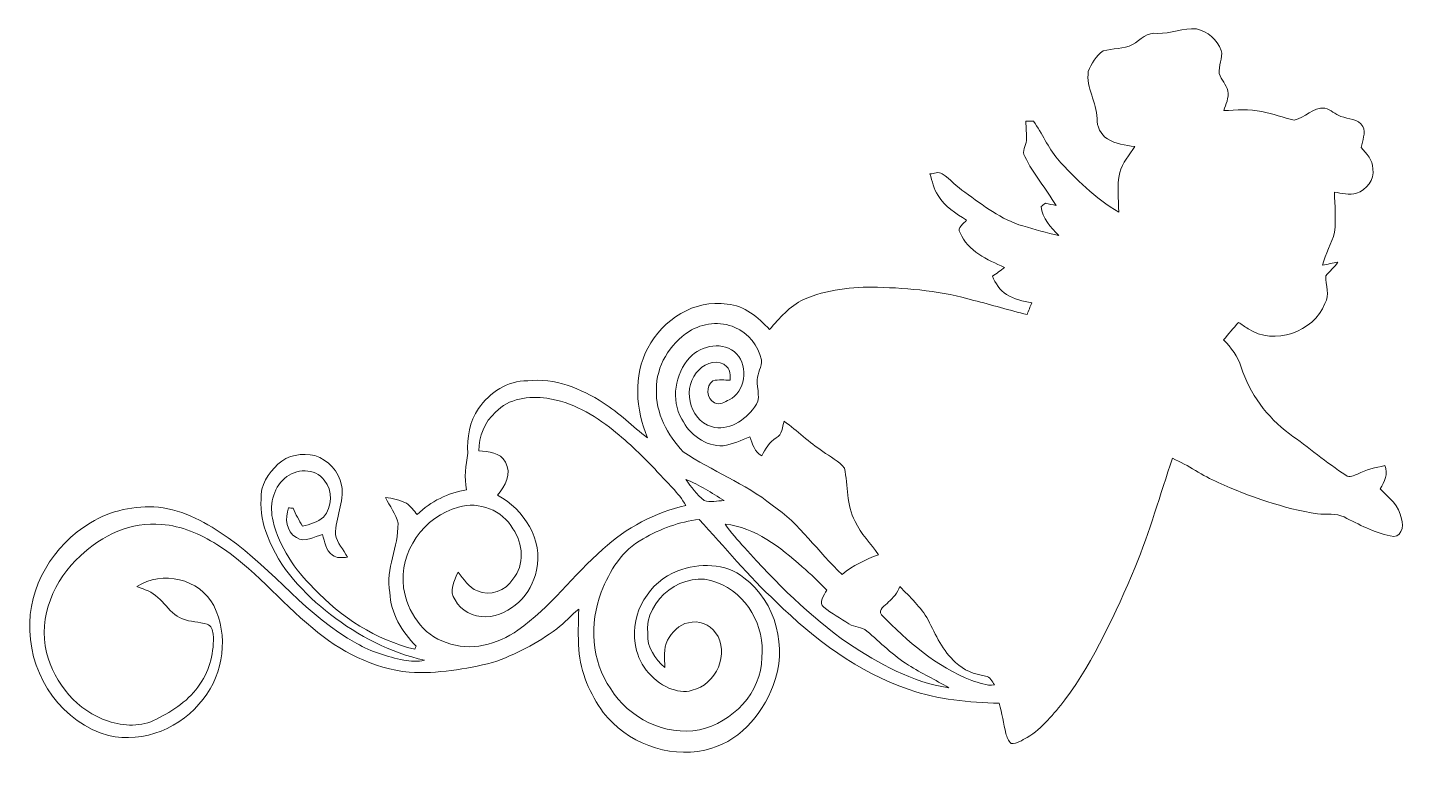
# Model space of a CAD drawing. Header units: centimetres. Extents: x -16.4 to 16.4, y -8.8 to 8.6.
import ezdxf

# ---------------------------------------------------------------- set-up
doc = ezdxf.new("R2010")
doc.units = ezdxf.units.CM
doc.header["$MEASUREMENT"] = 0
doc.layers.add('Layer 1', color=7, linetype='Continuous')

msp = doc.modelspace()

# ---------------------------------------------------------------- linework, layer by layer
at = {"layer": 'Layer 1', "color": 253, "lineweight": 9}
for points, knots in [([(10.50744, 8.5056), (10.82247, 8.4929), (11.12268, 8.64495), (11.43701, 8.61214), (11.43701, 8.61214), (11.703, 8.55746), (11.92067, 8.34615), (12.02473, 8.10097), (12.02473, 8.10097), (12.07271, 7.91576), (11.95559, 7.73337), (11.97605, 7.54675), (11.97605, 7.54675), (12.0265, 7.40106), (12.14292, 7.28464), (12.18102, 7.13365), (12.18102, 7.13365), (12.21312, 6.96749), (12.13445, 6.81615), (12.08365, 6.66481), (12.08365, 6.66481), (12.38563, 6.67821), (12.6936, 6.70926), (12.9917, 6.64223), (12.9917, 6.64223), (13.25522, 6.60201), (13.50076, 6.48948), (13.76146, 6.44009), (13.76146, 6.44009), (14.01934, 6.49054), (14.20913, 6.759), (14.49136, 6.72266), (14.49136, 6.72266), (14.63423, 6.69409), (14.73513, 6.57309), (14.8713, 6.52793), (14.8713, 6.52793), (15.04875, 6.46373), (15.28546, 6.4729), (15.39694, 6.29086), (15.39694, 6.29086), (15.46855, 6.12576), (15.38812, 5.95185), (15.35496, 5.78639), (15.35496, 5.78639), (15.48548, 5.64281), (15.63295, 5.49041), (15.63189, 5.2798), (15.63189, 5.2798), (15.68163, 5.0251), (15.4809, 4.7771), (15.24771, 4.69807), (15.24771, 4.69807), (15.0745, 4.63845), (14.89105, 4.69984), (14.71749, 4.72735), (14.71749, 4.72735), (14.73019, 4.4088), (14.75806, 4.08777), (14.72454, 3.76921), (14.72454, 3.76921), (14.64975, 3.5011), (14.50794, 3.25556), (14.43773, 2.98498), (14.43773, 2.98498), (14.55909, 3.00827), (14.67974, 3.03508), (14.80251, 3.05272), (14.80251, 3.05272), (14.71537, 2.93701), (14.60389, 2.84246), (14.51464, 2.72922), (14.51464, 2.72922), (14.50794, 2.50873), (14.6173, 2.27449), (14.49418, 2.06917), (14.49418, 2.06917), (14.22466, 1.38796), (13.27992, 1.06164), (12.66185, 1.47157), (12.66185, 1.47157), (12.58565, 1.52096), (12.51051, 1.57105), (12.43643, 1.6222), (12.43643, 1.6222), (12.3126, 1.48674), (12.19336, 1.34704), (12.07977, 1.20275), (12.07977, 1.20275), (12.25827, 1.01825), (12.42867, 0.81223), (12.49534, 0.55787), (12.49534, 0.55787), (12.70489, -0.07289), (13.11305, -0.63734), (13.64857, -1.03139), (13.64857, -1.03139), (14.10083, -1.35383), (14.52558, -1.71507), (14.9916, -2.01811), (14.9916, -2.01811), (15.07803, -2.08584), (15.18492, -2.02305), (15.2717, -1.98989), (15.2717, -1.98989), (15.47596, -1.88758), (15.69927, -1.83537), (15.92187, -1.78881), (15.92187, -1.78881), (16.00442, -1.98389), (15.91764, -2.17545), (15.80616, -2.34126), (15.80616, -2.34126), (16.0143, -2.54904), (16.27112, -2.74765), (16.3131, -3.06057), (16.3131, -3.06057), (16.38648, -3.23378), (16.30075, -3.55234), (16.04922, -3.46238), (16.04922, -3.46238), (15.65764, -3.38124), (15.30239, -3.19145), (14.94891, -3.01189), (14.94891, -3.01189), (14.75382, -2.9124), (14.52558, -2.96885), (14.31708, -2.93604), (14.31708, -2.93604), (13.49723, -2.81151), (12.71124, -2.52823), (11.95559, -2.19415), (11.95559, -2.19415), (11.57671, -2.03116), (11.24368, -1.78104), (10.86657, -1.61559), (10.86657, -1.61559), (10.56988, -2.4799), (10.31764, -3.36114), (9.97792, -4.21062), (9.97792, -4.21062), (9.50167, -5.30353), (9.01483, -6.40631), (8.30293, -7.3701), (8.30293, -7.3701), (8.03729, -7.7003), (7.76882, -8.04214), (7.40335, -8.26792), (7.40335, -8.26792), (7.28411, -8.32754), (7.16346, -8.4175), (7.02305, -8.4048), (7.02305, -8.4048), (6.95567, -8.34447), (6.92039, -8.25875), (6.89958, -8.17302), (6.89958, -8.17302), (6.84208, -7.93278), (6.8068, -7.68725), (6.74048, -7.44948), (6.74048, -7.44948), (6.01763, -7.42372), (5.28492, -7.3701), (4.59841, -7.12527), (4.59841, -7.12527), (3.38591, -6.709), (2.33217, -5.92865), (1.42905, -5.03295), (1.42905, -5.03295), (0.77218, -4.42264), (0.20421, -3.72767), (-0.40363, -3.07151), (-0.40363, -3.07151), (-0.876, -3.12548), (-1.3279, -3.2994), (-1.7396, -3.53259), (-1.7396, -3.53259), (-2.23066, -3.79823), (-2.53899, -4.296), (-2.73337, -4.80364), (-2.73337, -4.80364), (-3.01771, -5.5473), (-2.97679, -6.44053), (-2.50936, -7.10199), (-2.50936, -7.10199), (-2.08108, -7.80261), (-1.21431, -8.23406), (-0.39692, -8.08095), (-0.39692, -8.08095), (0.39259, -7.90597), (1.07945, -7.19548), (1.08862, -6.36292), (1.08862, -6.36292), (1.1687, -5.62209), (0.73338, -4.82728), (0.019, -4.57187), (0.019, -4.57187), (-0.74758, -4.24696), (-1.71384, -4.97509), (-1.62882, -5.79742), (-1.62882, -5.79742), (-1.6507, -6.11809), (-1.44608, -6.39185), (-1.22348, -6.59964), (-1.22348, -6.59964), (-1.2196, -6.38162), (-1.25488, -6.15337), (-1.16033, -5.94876), (-1.16033, -5.94876), (-1.04709, -5.76532), (-0.88834, -5.56847), (-0.66115, -5.53284), (-0.66115, -5.53284), (-0.42127, -5.46616), (-0.15245, -5.56529), (-0.01345, -5.76955), (-0.01345, -5.76955), (0.3432, -6.25109), (-0.00463, -7.0145), (-0.56908, -7.13974), (-0.56908, -7.13974), (-0.75323, -7.20677), (-0.9469, -7.15279), (-1.12188, -7.08823), (-1.12188, -7.08823), (-1.54733, -6.9002), (-1.87224, -6.48922), (-1.92445, -6.0232), (-1.92445, -6.0232), (-2.0511, -5.3), (-1.58614, -4.55247), (-0.91092, -4.29282), (-0.91092, -4.29282), (-0.40398, -4.10338), (0.22467, -4.10479), (0.66176, -4.46004), (0.66176, -4.46004), (1.43117, -5.03366), (1.71198, -6.14279), (1.3585, -7.02685), (1.3585, -7.02685), (1.09003, -7.74299), (0.5083, -8.40939), (-0.26922, -8.5639), (-0.26922, -8.5639), (-1.15963, -8.76428), (-2.12977, -8.38011), (-2.68645, -7.66785), (-2.68645, -7.66785), (-3.00325, -7.23111), (-3.23255, -6.71288), (-3.26748, -6.16995), (-3.26748, -6.16995), (-3.289, -5.84928), (-3.27982, -5.52825), (-3.27136, -5.20757), (-3.27136, -5.20757), (-3.45692, -5.35151), (-3.60508, -5.53707), (-3.79558, -5.67571), (-3.79558, -5.67571), (-4.25525, -6.0232), (-4.77701, -6.2906), (-5.321, -6.47969), (-5.321, -6.47969), (-5.96905, -6.63491), (-6.63474, -6.75239), (-7.30396, -6.70935), (-7.30396, -6.70935), (-8.1598, -6.62468), (-8.95919, -6.21581), (-9.60372, -5.65878), (-9.60372, -5.65878), (-10.38618, -5.02096), (-11.02365, -4.21168), (-11.88196, -3.66735), (-11.88196, -3.66735), (-12.28307, -3.42569), (-12.72615, -3.21897), (-13.20029, -3.19216), (-13.20029, -3.19216), (-13.91607, -3.11243), (-14.62233, -3.45427), (-15.1321, -3.93581), (-15.1321, -3.93581), (-15.76498, -4.50343), (-16.13928, -5.39419), (-15.94031, -6.24227), (-15.94031, -6.24227), (-15.74805, -6.97499), (-15.20548, -7.64315), (-14.46817, -7.87457), (-14.46817, -7.87457), (-14.09987, -7.99946), (-13.67513, -8.01463), (-13.32341, -7.83083), (-13.32341, -7.83083), (-12.93147, -7.62234), (-12.52966, -7.37751), (-12.28977, -6.99192), (-12.28977, -6.99192), (-12.04035, -6.65008), (-11.94898, -6.21793), (-11.97156, -5.80165), (-11.97156, -5.80165), (-11.98744, -5.71028), (-12.01742, -5.59598), (-12.11691, -5.56564), (-12.11691, -5.56564), (-12.30952, -5.5092), (-12.51625, -5.51026), (-12.7064, -5.44217), (-12.7064, -5.44217), (-13.06376, -5.29012), (-13.21122, -4.86009), (-13.59011, -4.74614), (-13.59011, -4.74614), (-13.65537, -4.71968), (-13.72099, -4.69464), (-13.78625, -4.66924), (-13.78625, -4.66924), (-13.19429, -4.27165), (-12.29083, -4.48332), (-11.95851, -5.12326), (-11.95851, -5.12326), (-11.60432, -5.82846), (-11.72038, -6.73687), (-12.21392, -7.34858), (-12.21392, -7.34858), (-12.71557, -8.03121), (-13.62503, -8.41115), (-14.46147, -8.21889), (-14.46147, -8.21889), (-15.54732, -7.92326), (-16.31426, -6.83564), (-16.33472, -5.72581), (-16.33472, -5.72581), (-16.39187, -4.68405), (-15.77803, -3.67511), (-14.89256, -3.15229), (-14.89256, -3.15229), (-14.4142, -2.85455), (-13.83493, -2.73601), (-13.27649, -2.77588), (-13.27649, -2.77588), (-12.66477, -2.85243), (-12.11197, -3.15547), (-11.61808, -3.5093), (-11.61808, -3.5093), (-10.53117, -4.26672), (-9.7353, -5.39137), (-8.55632, -6.02461), (-8.55632, -6.02461), (-8.21201, -6.22604), (-7.82537, -6.33893), (-7.43766, -6.42325), (-7.43766, -6.42325), (-7.27433, -6.455), (-7.10464, -6.46135), (-6.9413, -6.42395), (-6.9413, -6.42395), (-7.76045, -6.24615), (-8.51434, -5.84081), (-9.17792, -5.33775), (-9.17792, -5.33775), (-9.81327, -4.84033), (-10.39817, -4.22862), (-10.68145, -3.4585), (-10.68145, -3.4585), (-10.79858, -3.18404), (-10.84126, -2.88347), (-10.83385, -2.58714), (-10.83385, -2.58714), (-10.85114, -2.26364), (-10.66311, -1.96555), (-10.42992, -1.75706), (-10.42992, -1.75706), (-10.20626, -1.5281), (-9.85207, -1.49036), (-9.55115, -1.54609), (-9.55115, -1.54609), (-9.24, -1.65687), (-8.97718, -1.92745), (-8.9158, -2.25694), (-8.9158, -2.25694), (-8.84595, -2.65805), (-9.0622, -3.03235), (-9.06326, -3.42922), (-9.06326, -3.42922), (-9.02834, -3.6363), (-8.86042, -3.78412), (-8.77857, -3.97179), (-8.77857, -3.97179), (-8.89957, -3.97532), (-9.03398, -4.00425), (-9.13558, -3.91994), (-9.13558, -3.91994), (-9.29715, -3.80564), (-9.31867, -3.60208), (-9.36983, -3.42781), (-9.36983, -3.42781), (-9.56809, -3.48108), (-9.79245, -3.63665), (-9.98895, -3.50401), (-9.98895, -3.50401), (-10.23872, -3.36219), (-10.26906, -3.04152), (-10.17875, -2.79563), (-10.17875, -2.79563), (-10.15123, -2.79775), (-10.0962, -2.80163), (-10.06868, -2.80375), (-10.06868, -2.80375), (-10.00765, -2.95191), (-9.92827, -3.09056), (-9.84749, -3.2292), (-9.84749, -3.2292), (-9.6718, -3.19004), (-9.4873, -3.13712), (-9.34795, -3.01753), (-9.34795, -3.01753), (-9.13876, -2.77658), (-9.11688, -2.38429), (-9.3282, -2.13664), (-9.3282, -2.13664), (-9.54551, -1.83925), (-10.01576, -1.85795), (-10.27223, -2.09219), (-10.27223, -2.09219), (-10.55587, -2.33843), (-10.63806, -2.75683), (-10.54634, -3.11102), (-10.54634, -3.11102), (-10.40382, -3.73367), (-10.01964, -4.26777), (-9.57761, -4.7151), (-9.57761, -4.7151), (-8.92568, -5.39807), (-8.09983, -5.94171), (-7.17414, -6.16254), (-7.17414, -6.16254), (-7.16497, -6.14385), (-7.14662, -6.1061), (-7.1371, -6.08705), (-7.1371, -6.08705), (-7.48811, -5.75191), (-7.74423, -5.30212), (-7.76963, -4.80964), (-7.76963, -4.80964), (-7.87405, -4.24449), (-7.55972, -3.72203), (-7.57207, -3.16323), (-7.57207, -3.16323), (-7.62217, -2.93886), (-7.77174, -2.75295), (-7.87158, -2.54939), (-7.87158, -2.54939), (-7.69837, -2.56597), (-7.52974, -2.61572), (-7.37028, -2.68486), (-7.37028, -2.68486), (-7.26551, -2.75365), (-7.19883, -2.86478), (-7.11346, -2.95474), (-7.11346, -2.95474), (-6.79243, -2.64217), (-6.38286, -2.43404), (-5.93942, -2.36454), (-5.93942, -2.36454), (-6.00538, -2.07491), (-5.95176, -1.78351), (-5.91402, -1.49494), (-5.91402, -1.49494), (-5.9306, -1.12488), (-5.87556, -0.73753), (-5.65649, -0.42814), (-5.65649, -0.42814), (-5.39085, -0.04961), (-4.96293, 0.24108), (-4.48562, 0.23226), (-4.48562, 0.23226), (-3.84109, 0.30246), (-3.21597, 0.05234), (-2.68751, -0.29479), (-2.68751, -0.29479), (-2.30439, -0.52974), (-1.99465, -0.86206), (-1.63376, -1.12594), (-1.63376, -1.12594), (-1.9181, -0.45495), (-1.97137, 0.35044), (-1.62918, 1.01119), (-1.62918, 1.01119), (-1.27287, 1.68218), (-0.51757, 2.1803), (0.26277, 2.05718), (0.26277, 2.05718), (0.67799, 2.02296), (1.00219, 1.74179), (1.27313, 1.45075), (1.27313, 1.45075), (1.50702, 1.7238), (1.75114, 2.00673), (2.07993, 2.16866), (2.07993, 2.16866), (2.63485, 2.40008), (3.24092, 2.48122), (3.83923, 2.45935), (3.83923, 2.45935), (4.61146, 2.43888), (5.38969, 2.36445), (6.1337, 2.14643), (6.1337, 2.14643), (6.55844, 2.04095), (6.97613, 1.90795), (7.40229, 1.80706), (7.40229, 1.80706), (7.43898, 1.90054), (7.47672, 1.99333), (7.51412, 2.08646), (7.51412, 2.08646), (7.30704, 2.13197), (7.09361, 2.17113), (6.91052, 2.28472), (6.91052, 2.28472), (6.75318, 2.3895), (6.65334, 2.5553), (6.57643, 2.72358), (6.57643, 2.72358), (6.67557, 2.78813), (6.7747, 2.8534), (6.86501, 2.9303), (6.86501, 2.9303), (6.45473, 3.11728), (5.99788, 3.31342), (5.80667, 3.75545), (5.80667, 3.75545), (5.72942, 3.88492), (5.89522, 3.971), (5.96401, 4.05813), (5.96401, 4.05813), (5.71072, 4.21759), (5.43978, 4.37881), (5.28492, 4.64516), (5.28492, 4.64516), (5.17873, 4.79756), (5.1498, 4.9877), (5.08983, 5.1588), (5.08983, 5.1588), (5.18578, 5.16127), (5.29797, 5.2223), (5.3851, 5.16303), (5.3851, 5.16303), (5.57455, 5.02721), (5.73047, 4.85047), (5.92415, 4.71995), (5.92415, 4.71995), (6.35665, 4.41091), (6.78493, 4.06766), (7.30492, 3.91808), (7.30492, 3.91808), (7.58573, 3.83306), (7.86937, 3.75474), (8.15617, 3.6916), (8.15617, 3.6916), (7.96991, 3.89056), (7.76247, 4.09341), (7.7346, 4.38198), (7.7346, 4.38198), (7.76882, 4.40844), (7.8034, 4.43455), (7.83797, 4.46101), (7.83797, 4.46101), (7.92334, 4.44125), (8.00942, 4.4222), (8.09585, 4.40491), (8.09585, 4.40491), (7.85702, 4.80179), (7.54622, 5.15668), (7.3462, 5.57614), (7.3462, 5.57614), (7.2767, 5.70349), (7.36595, 5.83084), (7.39206, 5.95502), (7.39206, 5.95502), (7.39629, 6.10707), (7.3716, 6.25876), (7.37653, 6.41081), (7.37653, 6.41081), (7.43474, 6.41116), (7.4933, 6.41116), (7.55187, 6.41081), (7.55187, 6.41081), (7.76988, 6.12753), (7.89441, 5.78498), (8.12936, 5.5137), (8.12936, 5.5137), (8.55552, 5.02968), (9.03071, 4.58342), (9.58351, 4.24652), (9.58351, 4.24652), (9.58175, 4.56014), (9.53483, 4.87905), (9.6075, 5.18808), (9.6075, 5.18808), (9.67065, 5.42374), (9.83857, 5.61141), (9.96875, 5.81179), (9.96875, 5.81179), (9.74438, 5.8386), (9.50837, 5.86824), (9.31364, 5.99277), (9.31364, 5.99277), (9.15348, 6.09895), (9.05893, 6.28769), (9.06846, 6.48031), (9.06846, 6.48031), (9.06458, 6.86554), (8.80282, 7.20632), (8.86032, 7.59685), (8.86032, 7.59685), (8.93228, 7.78453), (9.04835, 7.96797), (9.2131, 8.0865), (9.2131, 8.0865), (9.43993, 8.15882), (9.69675, 8.12813), (9.91477, 8.23679), (9.91477, 8.23679), (10.10104, 8.34897), (10.26155, 8.55041), (10.50744, 8.5056), (10.50744, 8.5056), (10.50744, 8.5056), (10.50744, 8.5056), (10.50744, 8.5056)], [0, 0, 0, 0, 0.00625, 0.00625, 0.00625, 0.00625, 0.0125, 0.0125, 0.0125, 0.0125, 0.01875, 0.01875, 0.01875, 0.01875, 0.025, 0.025, 0.025, 0.025, 0.03125, 0.03125, 0.03125, 0.03125, 0.0375, 0.0375, 0.0375, 0.0375, 0.04375, 0.04375, 0.04375, 0.04375, 0.05, 0.05, 0.05, 0.05, 0.05625, 0.05625, 0.05625, 0.05625, 0.0625, 0.0625, 0.0625, 0.0625, 0.06875, 0.06875, 0.06875, 0.06875, 0.075, 0.075, 0.075, 0.075, 0.08125, 0.08125, 0.08125, 0.08125, 0.0875, 0.0875, 0.0875, 0.0875, 0.09375, 0.09375, 0.09375, 0.09375, 0.1, 0.1, 0.1, 0.1, 0.10625, 0.10625, 0.10625, 0.10625, 0.1125, 0.1125, 0.1125, 0.1125, 0.11875, 0.11875, 0.11875, 0.11875, 0.125, 0.125, 0.125, 0.125, 0.13125, 0.13125, 0.13125, 0.13125, 0.1375, 0.1375, 0.1375, 0.1375, 0.14375, 0.14375, 0.14375, 0.14375, 0.15, 0.15, 0.15, 0.15, 0.15625, 0.15625, 0.15625, 0.15625, 0.1625, 0.1625, 0.1625, 0.1625, 0.16875, 0.16875, 0.16875, 0.16875, 0.175, 0.175, 0.175, 0.175, 0.18125, 0.18125, 0.18125, 0.18125, 0.1875, 0.1875, 0.1875, 0.1875, 0.19375, 0.19375, 0.19375, 0.19375, 0.2, 0.2, 0.2, 0.2, 0.20625, 0.20625, 0.20625, 0.20625, 0.2125, 0.2125, 0.2125, 0.2125, 0.21875, 0.21875, 0.21875, 0.21875, 0.225, 0.225, 0.225, 0.225, 0.23125, 0.23125, 0.23125, 0.23125, 0.2375, 0.2375, 0.2375, 0.2375, 0.24375, 0.24375, 0.24375, 0.24375, 0.25, 0.25, 0.25, 0.25, 0.25625, 0.25625, 0.25625, 0.25625, 0.2625, 0.2625, 0.2625, 0.2625, 0.26875, 0.26875, 0.26875, 0.26875, 0.275, 0.275, 0.275, 0.275, 0.28125, 0.28125, 0.28125, 0.28125, 0.2875, 0.2875, 0.2875, 0.2875, 0.29375, 0.29375, 0.29375, 0.29375, 0.3, 0.3, 0.3, 0.3, 0.30625, 0.30625, 0.30625, 0.30625, 0.3125, 0.3125, 0.3125, 0.3125, 0.31875, 0.31875, 0.31875, 0.31875, 0.325, 0.325, 0.325, 0.325, 0.33125, 0.33125, 0.33125, 0.33125, 0.3375, 0.3375, 0.3375, 0.3375, 0.34375, 0.34375, 0.34375, 0.34375, 0.35, 0.35, 0.35, 0.35, 0.35625, 0.35625, 0.35625, 0.35625, 0.3625, 0.3625, 0.3625, 0.3625, 0.36875, 0.36875, 0.36875, 0.36875, 0.375, 0.375, 0.375, 0.375, 0.38125, 0.38125, 0.38125, 0.38125, 0.3875, 0.3875, 0.3875, 0.3875, 0.39375, 0.39375, 0.39375, 0.39375, 0.4, 0.4, 0.4, 0.4, 0.40625, 0.40625, 0.40625, 0.40625, 0.4125, 0.4125, 0.4125, 0.4125, 0.41875, 0.41875, 0.41875, 0.41875, 0.425, 0.425, 0.425, 0.425, 0.43125, 0.43125, 0.43125, 0.43125, 0.4375, 0.4375, 0.4375, 0.4375, 0.44375, 0.44375, 0.44375, 0.44375, 0.45, 0.45, 0.45, 0.45, 0.45625, 0.45625, 0.45625, 0.45625, 0.4625, 0.4625, 0.4625, 0.4625, 0.46875, 0.46875, 0.46875, 0.46875, 0.475, 0.475, 0.475, 0.475, 0.48125, 0.48125, 0.48125, 0.48125, 0.4875, 0.4875, 0.4875, 0.4875, 0.49375, 0.49375, 0.49375, 0.49375, 0.5, 0.5, 0.5, 0.5, 0.50625, 0.50625, 0.50625, 0.50625, 0.5125, 0.5125, 0.5125, 0.5125, 0.51875, 0.51875, 0.51875, 0.51875, 0.525, 0.525, 0.525, 0.525, 0.53125, 0.53125, 0.53125, 0.53125, 0.5375, 0.5375, 0.5375, 0.5375, 0.54375, 0.54375, 0.54375, 0.54375, 0.55, 0.55, 0.55, 0.55, 0.55625, 0.55625, 0.55625, 0.55625, 0.5625, 0.5625, 0.5625, 0.5625, 0.56875, 0.56875, 0.56875, 0.56875, 0.575, 0.575, 0.575, 0.575, 0.58125, 0.58125, 0.58125, 0.58125, 0.5875, 0.5875, 0.5875, 0.5875, 0.59375, 0.59375, 0.59375, 0.59375, 0.6, 0.6, 0.6, 0.6, 0.60625, 0.60625, 0.60625, 0.60625, 0.6125, 0.6125, 0.6125, 0.6125, 0.61875, 0.61875, 0.61875, 0.61875, 0.625, 0.625, 0.625, 0.625, 0.63125, 0.63125, 0.63125, 0.63125, 0.6375, 0.6375, 0.6375, 0.6375, 0.64375, 0.64375, 0.64375, 0.64375, 0.65, 0.65, 0.65, 0.65, 0.65625, 0.65625, 0.65625, 0.65625, 0.6625, 0.6625, 0.6625, 0.6625, 0.66875, 0.66875, 0.66875, 0.66875, 0.675, 0.675, 0.675, 0.675, 0.68125, 0.68125, 0.68125, 0.68125, 0.6875, 0.6875, 0.6875, 0.6875, 0.69375, 0.69375, 0.69375, 0.69375, 0.7, 0.7, 0.7, 0.7, 0.70625, 0.70625, 0.70625, 0.70625, 0.7125, 0.7125, 0.7125, 0.7125, 0.71875, 0.71875, 0.71875, 0.71875, 0.725, 0.725, 0.725, 0.725, 0.73125, 0.73125, 0.73125, 0.73125, 0.7375, 0.7375, 0.7375, 0.7375, 0.74375, 0.74375, 0.74375, 0.74375, 0.75, 0.75, 0.75, 0.75, 0.75625, 0.75625, 0.75625, 0.75625, 0.7625, 0.7625, 0.7625, 0.7625, 0.76875, 0.76875, 0.76875, 0.76875, 0.775, 0.775, 0.775, 0.775, 0.78125, 0.78125, 0.78125, 0.78125, 0.7875, 0.7875, 0.7875, 0.7875, 0.79375, 0.79375, 0.79375, 0.79375, 0.8, 0.8, 0.8, 0.8, 0.80625, 0.80625, 0.80625, 0.80625, 0.8125, 0.8125, 0.8125, 0.8125, 0.81875, 0.81875, 0.81875, 0.81875, 0.825, 0.825, 0.825, 0.825, 0.83125, 0.83125, 0.83125, 0.83125, 0.8375, 0.8375, 0.8375, 0.8375, 0.84375, 0.84375, 0.84375, 0.84375, 0.85, 0.85, 0.85, 0.85, 0.85625, 0.85625, 0.85625, 0.85625, 0.8625, 0.8625, 0.8625, 0.8625, 0.86875, 0.86875, 0.86875, 0.86875, 0.875, 0.875, 0.875, 0.875, 0.88125, 0.88125, 0.88125, 0.88125, 0.8875, 0.8875, 0.8875, 0.8875, 0.89375, 0.89375, 0.89375, 0.89375, 0.9, 0.9, 0.9, 0.9, 0.90625, 0.90625, 0.90625, 0.90625, 0.9125, 0.9125, 0.9125, 0.9125, 0.91875, 0.91875, 0.91875, 0.91875, 0.925, 0.925, 0.925, 0.925, 0.93125, 0.93125, 0.93125, 0.93125, 0.9375, 0.9375, 0.9375, 0.9375, 0.94375, 0.94375, 0.94375, 0.94375, 0.95, 0.95, 0.95, 0.95, 0.95625, 0.95625, 0.95625, 0.95625, 0.9625, 0.9625, 0.9625, 0.9625, 0.96875, 0.96875, 0.96875, 0.96875, 0.975, 0.975, 0.975, 0.975, 0.98125, 0.98125, 0.98125, 0.98125, 0.9875, 0.9875, 0.9875, 0.9875, 1, 1, 1, 1]), ([(-0.64422, 1.40419), (-1.1046, 1.10821), (-1.42845, 0.57763), (-1.42104, 0.02341), (-1.42104, 0.02341), (-1.44644, -0.53574), (-1.1554, -1.06244), (-0.78392, -1.45896), (-0.78392, -1.45896), (-0.10235, -1.9218), (0.68716, -2.20861), (1.3331, -2.72931), (1.3331, -2.72931), (1.99173, -3.17275), (2.42742, -3.85009), (3.00174, -4.38525), (3.00174, -4.38525), (3.2515, -4.16441), (3.55348, -4.02612), (3.86393, -3.91394), (3.86393, -3.91394), (3.68683, -3.643), (3.43777, -3.4197), (3.31148, -3.11631), (3.31148, -3.11631), (3.09664, -2.72861), (3.14532, -2.26999), (3.0536, -1.85089), (3.0536, -1.85089), (2.93048, -1.66992), (2.70858, -1.58208), (2.53995, -1.44943), (2.53995, -1.44943), (2.21046, -1.23918), (1.93811, -0.95484), (1.61673, -0.73435), (1.61673, -0.73435), (1.57475, -0.86876), (1.57405, -1.0515), (1.43117, -1.12735), (1.43117, -1.12735), (1.2629, -1.22048), (1.17717, -1.39687), (1.0858, -1.55738), (1.0858, -1.55738), (0.9147, -1.46531), (0.86532, -1.2741), (0.80111, -1.10583), (0.80111, -1.10583), (0.59579, -1.19014), (0.38907, -1.27834), (0.16929, -1.31714), (0.16929, -1.31714), (-0.24982, -1.33337), (-0.63822, -1.05009), (-0.81567, -0.68108), (-0.81567, -0.68108), (-1.0859, -0.22247), (-0.97513, 0.39912), (-0.6294, 0.78788), (-0.6294, 0.78788), (-0.34683, 1.08104), (0.18269, 1.18864), (0.48784, 0.87043), (0.48784, 0.87043), (0.77818, 0.56352), (0.70339, -0.03444), (0.30863, -0.21965), (0.30863, -0.21965), (0.20597, -0.27504), (0.08003, -0.35582), (-0.0385, -0.29373), (-0.0385, -0.29373), (-0.23465, -0.19813), (-0.24982, 0.10561), (-0.07519, 0.23402), (-0.07519, 0.23402), (0.05887, 0.26683), (0.19821, 0.24708), (0.33509, 0.24708), (0.33509, 0.24708), (0.3298, 0.35538), (0.3485, 0.48626), (0.25254, 0.56316), (0.25254, 0.56316), (0.07545, 0.76389), (-0.24523, 0.66053), (-0.40433, 0.49261), (-0.40433, 0.49261), (-0.81743, 0.11549), (-0.66151, -0.69696), (-0.11012, -0.85994), (-0.11012, -0.85994), (0.28676, -0.98024), (0.6861, -0.70719), (0.91188, -0.39992), (0.91188, -0.39992), (1.08474, -0.21753), (0.96445, 0.03717), (0.98032, 0.25554), (0.98032, 0.25554), (0.98103, 0.41888), (1.09533, 0.56211), (1.07663, 0.72826), (1.07663, 0.72826), (1.01313, 1.06834), (0.76195, 1.36326), (0.44798, 1.5005), (0.44798, 1.5005), (0.09873, 1.66207), (-0.3246, 1.60915), (-0.64422, 1.40419), (-0.64422, 1.40419), (-0.64422, 1.40419), (-0.64422, 1.40419), (-0.64422, 1.40419)], [0, 0, 0, 0, 0.03333333, 0.03333333, 0.03333333, 0.03333333, 0.06666667, 0.06666667, 0.06666667, 0.06666667, 0.1, 0.1, 0.1, 0.1, 0.13333333, 0.13333333, 0.13333333, 0.13333333, 0.16666667, 0.16666667, 0.16666667, 0.16666667, 0.2, 0.2, 0.2, 0.2, 0.23333333, 0.23333333, 0.23333333, 0.23333333, 0.26666667, 0.26666667, 0.26666667, 0.26666667, 0.3, 0.3, 0.3, 0.3, 0.33333333, 0.33333333, 0.33333333, 0.33333333, 0.36666667, 0.36666667, 0.36666667, 0.36666667, 0.4, 0.4, 0.4, 0.4, 0.43333333, 0.43333333, 0.43333333, 0.43333333, 0.46666667, 0.46666667, 0.46666667, 0.46666667, 0.5, 0.5, 0.5, 0.5, 0.53333333, 0.53333333, 0.53333333, 0.53333333, 0.56666667, 0.56666667, 0.56666667, 0.56666667, 0.6, 0.6, 0.6, 0.6, 0.63333333, 0.63333333, 0.63333333, 0.63333333, 0.66666667, 0.66666667, 0.66666667, 0.66666667, 0.7, 0.7, 0.7, 0.7, 0.73333333, 0.73333333, 0.73333333, 0.73333333, 0.76666667, 0.76666667, 0.76666667, 0.76666667, 0.8, 0.8, 0.8, 0.8, 0.83333333, 0.83333333, 0.83333333, 0.83333333, 0.86666667, 0.86666667, 0.86666667, 0.86666667, 0.9, 0.9, 0.9, 0.9, 0.93333333, 0.93333333, 0.93333333, 0.93333333, 1, 1, 1, 1]), ([(-5.25044, -0.51775), (-5.51185, -0.74352), (-5.6452, -1.09383), (-5.65049, -1.43497), (-5.65049, -1.43497), (-5.41942, -1.46707), (-5.13861, -1.46249), (-5.01655, -1.7059), (-5.01655, -1.7059), (-4.85286, -1.97437), (-5.03137, -2.28093), (-5.20211, -2.49542), (-5.20211, -2.49542), (-4.57275, -2.82668), (-4.11308, -3.55869), (-4.27642, -4.28083), (-4.27642, -4.28083), (-4.38613, -4.84809), (-4.88743, -5.36527), (-5.48116, -5.38925), (-5.48116, -5.38925), (-5.77326, -5.39349), (-6.08194, -5.25767), (-6.21247, -4.98427), (-6.21247, -4.98427), (-6.37227, -4.78036), (-6.22763, -4.5253), (-6.14332, -4.32457), (-6.14332, -4.32457), (-6.00715, -4.4872), (-5.89497, -4.6964), (-5.6833, -4.7726), (-5.6833, -4.7726), (-5.38485, -4.90877), (-5.00526, -4.76978), (-4.83804, -4.4932), (-4.83804, -4.4932), (-4.54912, -4.15559), (-4.59533, -3.64018), (-4.83804, -3.29164), (-4.83804, -3.29164), (-5.08534, -2.8549), (-5.64873, -2.62771), (-6.12921, -2.78011), (-6.12921, -2.78011), (-6.94554, -2.99001), (-7.56819, -3.85291), (-7.43802, -4.69887), (-7.43802, -4.69887), (-7.35511, -5.26578), (-6.98752, -5.82635), (-6.42307, -6.00379), (-6.42307, -6.00379), (-5.85087, -6.22604), (-5.20246, -6.05283), (-4.7188, -5.70711), (-4.7188, -5.70711), (-3.94587, -5.173), (-3.39977, -4.38984), (-2.69527, -3.77847), (-2.69527, -3.77847), (-2.13929, -3.268), (-1.45561, -2.9057), (-0.71972, -2.73778), (-0.71972, -2.73778), (-0.89575, -2.43157), (-1.16633, -2.19521), (-1.40093, -1.93591), (-1.40093, -1.93591), (-1.72654, -1.57961), (-2.07932, -1.2487), (-2.45327, -0.9432), (-2.45327, -0.9432), (-2.91011, -0.57666), (-3.43716, -0.26798), (-4.02665, -0.18649), (-4.02665, -0.18649), (-4.45387, -0.12616), (-4.94105, -0.18578), (-5.25044, -0.51775), (-5.25044, -0.51775), (-5.25044, -0.51775), (-5.25044, -0.51775), (-5.25044, -0.51775)], [0, 0, 0, 0, 0.04545455, 0.04545455, 0.04545455, 0.04545455, 0.09090909, 0.09090909, 0.09090909, 0.09090909, 0.13636364, 0.13636364, 0.13636364, 0.13636364, 0.18181818, 0.18181818, 0.18181818, 0.18181818, 0.22727273, 0.22727273, 0.22727273, 0.22727273, 0.27272727, 0.27272727, 0.27272727, 0.27272727, 0.31818182, 0.31818182, 0.31818182, 0.31818182, 0.36363636, 0.36363636, 0.36363636, 0.36363636, 0.40909091, 0.40909091, 0.40909091, 0.40909091, 0.45454545, 0.45454545, 0.45454545, 0.45454545, 0.5, 0.5, 0.5, 0.5, 0.54545455, 0.54545455, 0.54545455, 0.54545455, 0.59090909, 0.59090909, 0.59090909, 0.59090909, 0.63636364, 0.63636364, 0.63636364, 0.63636364, 0.68181818, 0.68181818, 0.68181818, 0.68181818, 0.72727273, 0.72727273, 0.72727273, 0.72727273, 0.77272727, 0.77272727, 0.77272727, 0.77272727, 0.81818182, 0.81818182, 0.81818182, 0.81818182, 0.86363636, 0.86363636, 0.86363636, 0.86363636, 0.90909091, 0.90909091, 0.90909091, 0.90909091, 1, 1, 1, 1]), ([(-0.7183, -2.11689), (-0.59236, -2.29751), (-0.45866, -2.4799), (-0.2865, -2.61889), (-0.2865, -2.61889), (-0.13975, -2.67781), (0.0317, -2.62418), (0.18833, -2.62277), (0.18833, -2.62277), (-0.10588, -2.44039), (-0.39692, -2.24883), (-0.7183, -2.11689), (-0.7183, -2.11689), (-0.7183, -2.11689), (-0.7183, -2.11689), (-0.7183, -2.11689)], [0, 0, 0, 0, 0.2, 0.2, 0.2, 0.2, 0.4, 0.4, 0.4, 0.4, 0.6, 0.6, 0.6, 0.6, 1, 1, 1, 1]), ([(0.2155, -3.18228), (0.34356, -3.38795), (0.51959, -3.55657), (0.67552, -3.74037), (0.67552, -3.74037), (1.42165, -4.58139), (2.23233, -5.37232), (3.14779, -6.02884), (3.14779, -6.02884), (3.87839, -6.49839), (4.66473, -6.95171), (5.5368, -7.07941), (5.5368, -7.07941), (5.22318, -6.88927), (4.88522, -6.74251), (4.57971, -6.5386), (4.57971, -6.5386), (4.21282, -6.31565), (3.91402, -6.00379), (3.5877, -5.72898), (3.5877, -5.72898), (3.4667, -5.62632), (3.29384, -5.64043), (3.1626, -5.55929), (3.1626, -5.55929), (2.96399, -5.42735), (2.75091, -5.31482), (2.56712, -5.16312), (2.56712, -5.16312), (2.42918, -5.05306), (2.56994, -4.87244), (2.63414, -4.75672), (2.63414, -4.75672), (2.44541, -4.56446), (2.2535, -4.37608), (2.05241, -4.19687), (2.05241, -4.19687), (1.52748, -3.7372), (0.93305, -3.26306), (0.2155, -3.18228), (0.2155, -3.18228), (0.2155, -3.18228), (0.2155, -3.18228), (0.2155, -3.18228)], [0, 0, 0, 0, 0.08333333, 0.08333333, 0.08333333, 0.08333333, 0.16666667, 0.16666667, 0.16666667, 0.16666667, 0.25, 0.25, 0.25, 0.25, 0.33333333, 0.33333333, 0.33333333, 0.33333333, 0.41666667, 0.41666667, 0.41666667, 0.41666667, 0.5, 0.5, 0.5, 0.5, 0.58333333, 0.58333333, 0.58333333, 0.58333333, 0.66666667, 0.66666667, 0.66666667, 0.66666667, 0.75, 0.75, 0.75, 0.75, 0.83333333, 0.83333333, 0.83333333, 0.83333333, 1, 1, 1, 1]), ([(4.37228, -4.66888), (4.3176, -4.81493), (4.222, -4.93982), (4.10099, -5.03718), (4.10099, -5.03718), (4.03608, -5.12044), (3.83465, -5.22169), (3.94048, -5.34375), (3.94048, -5.34375), (4.56102, -5.97734), (5.24576, -6.58447), (6.08643, -6.90549), (6.08643, -6.90549), (6.25964, -6.96511), (6.4392, -7.03567), (6.62653, -7.01415), (6.62653, -7.01415), (6.57114, -6.92984), (6.52211, -6.818), (6.40957, -6.80248), (6.40957, -6.80248), (6.15028, -6.75944), (5.88993, -6.66455), (5.70084, -6.47616), (5.70084, -6.47616), (5.39604, -6.20241), (5.22177, -5.82635), (5.05067, -5.46263), (5.05067, -5.46263), (4.87111, -5.16242), (4.6164, -4.91583), (4.37228, -4.66888)], [0, 0, 0, 0, 0.11111111, 0.11111111, 0.11111111, 0.11111111, 0.22222222, 0.22222222, 0.22222222, 0.22222222, 0.33333333, 0.33333333, 0.33333333, 0.33333333, 0.44444444, 0.44444444, 0.44444444, 0.44444444, 0.55555556, 0.55555556, 0.55555556, 0.55555556, 0.66666667, 0.66666667, 0.66666667, 0.66666667, 0.77777778, 0.77777778, 0.77777778, 0.77777778, 1, 1, 1, 1])]:
    msp.add_open_spline(points, degree=3, knots=knots, dxfattribs=at)

doc.saveas('drawing.dxf')
